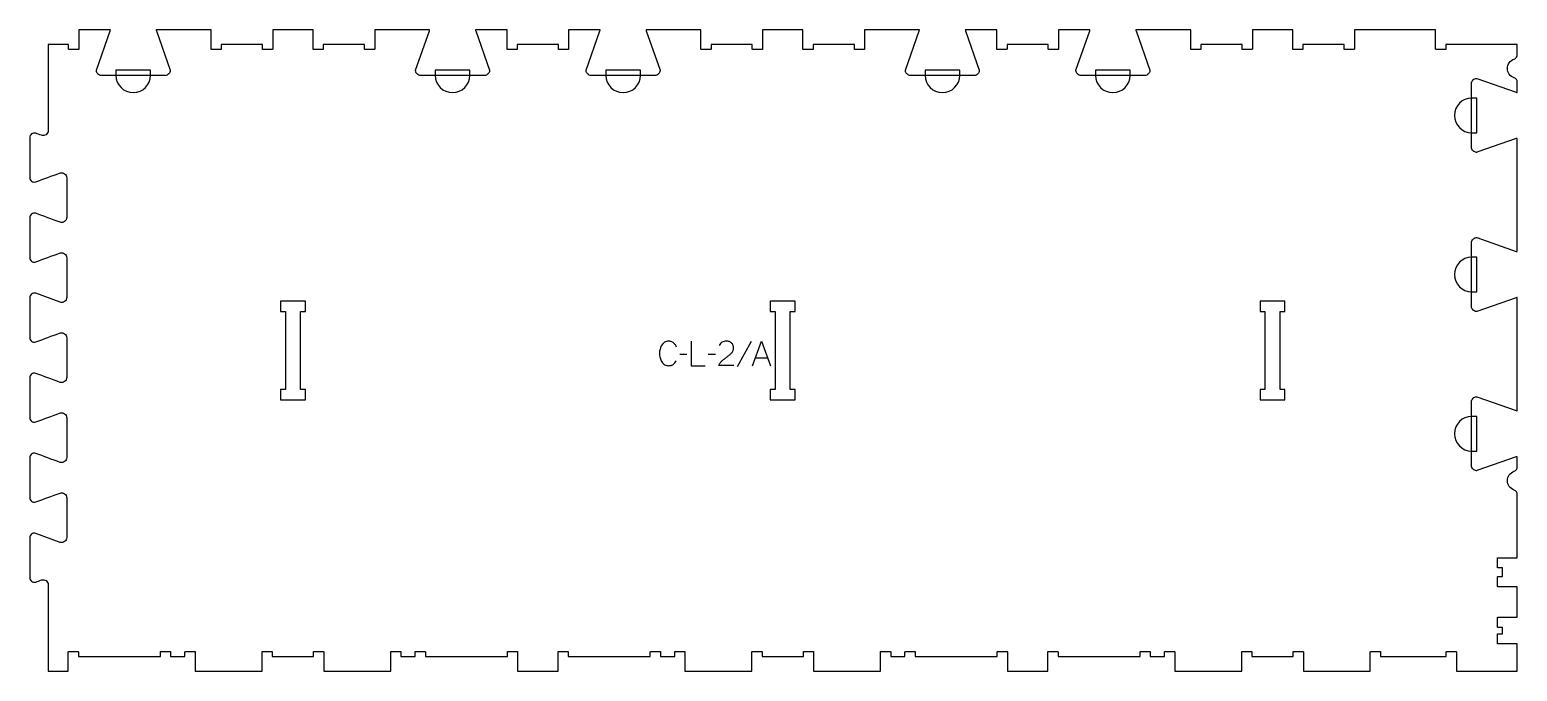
# Model space of a CAD drawing. Extents: x 0 to 1822, y 0 to 786.
import ezdxf

# ---------------------------------------------------------------- set-up
doc = ezdxf.new("R2010")
doc.units = 0
for name, color, linetype in [('1_ANYTOOL_1MMDEEP_LABELS_S', 2, 'CONTINUOUS'), ('3_ANYTOOL_CUTTHROUGH_INSID', 4, 'CONTINUOUS'), ('4_ANYTOOL_CUTTHROUGH_OUTSI', 5, 'CONTINUOUS'), ('5_ANYTOOL_HALF_MILL_9MM_IN', 3, 'CONTINUOUS')]:
    doc.layers.add(name, color=color, linetype=linetype)

msp = doc.modelspace()

# ---------------------------------------------------------------- linework, layer by layer
at = {"layer": '1_ANYTOOL_1MMDEEP_LABELS_S'}
for p, q in [((883.750427, 403.683012), (866.564713, 372.911584)), ((805.064713, 388.040155), (796.278999, 387.954441)), ((839.950427, 388.040155), (831.164713, 387.954441)), ((888.936142, 383.711584), (903.850427, 383.711584))]:
    msp.add_line(p, q, dxfattribs=at)
for points in [[(792.421856, 396.654441, 0.059291), (790.885695, 399.583858, 0.066881), (788.671856, 402.033012, 0.04529), (787.35487, 402.95689, 0.046757), (785.891499, 403.624084, 0.04633), (784.251587, 404.028415, 0.037303), (782.564713, 404.154441, 0.054828), (780.059073, 403.878856, 0.073548), (777.716499, 402.981227, 0.073729), (775.747177, 401.452994, 0.056205), (774.228999, 399.461584, 0.033355), (773.00783, 397.071708, 0.034965), (772.123642, 394.53837, 0.034911), (771.593614, 391.870363, 0.031589), (771.421856, 389.154441, 0.032085), (771.596359, 386.437812, 0.035383), (772.134356, 383.770512, 0.035431), (773.032845, 381.235355, 0.033598), (774.271856, 378.847298, 0.058628), (775.834057, 376.846413, 0.073381), (777.855785, 375.327655, 0.072539), (780.301758, 374.426601, 0.05208), (782.90757, 374.154441, 0.033243), (784.348945, 374.250377, 0.042283), (785.75757, 374.561584, 0.042766), (787.000267, 375.068673, 0.044269), (788.136142, 375.783012, 0.055485), (790.147937, 377.697913, 0.045948), (791.736142, 379.983012)], [(862.536142, 374.197298), (844.236142, 374.240155, -0.034491), (844.89892, 375.987487, -0.037732), (845.805785, 377.620512, -0.037744), (846.945079, 379.095149, -0.03482), (848.286142, 380.390155, -0.00859), (851.245367, 382.788738, -0.008791), (854.286142, 385.083012, 0.020588), (857.10543, 387.316455, 0.025206), (859.70757, 389.797298, 0.046908), (860.728165, 391.09854, 0.051091), (861.475427, 392.572298, 0.050722), (861.92416, 394.220473, 0.041139), (862.064713, 395.92587, 0.039396), (861.922068, 397.733455, 0.058519), (861.43257, 399.472298, 0.060358), (860.642013, 400.879414, 0.061397), (859.536142, 402.054441, 0.048006), (858.180185, 402.976401, 0.045901), (856.675427, 403.629441, 0.045216), (854.935366, 404.032001, 0.034258), (853.150427, 404.154441, 0.055622), (850.515857, 403.860454, 0.079896), (848.071856, 402.879441, 0.080617), (846.102469, 401.213741, 0.060287), (844.664713, 399.054441)]]:
    msp.add_lwpolyline(points, format="xyb", dxfattribs=at)
for points in [[(810.20757, 404.154441), (810.20757, 374.154441), (827.30757, 374.154441)], [(885.464713, 374.154441), (896.350427, 404.154441), (907.40757, 374.154441)]]:
    msp.add_lwpolyline(points, dxfattribs=at)
at = {"layer": '3_ANYTOOL_CUTTHROUGH_INSID'}
for points in [[(337.613183, 453), (307.113183, 453), (307.113183, 440.5), (313.113183, 440.5), (313.113183, 345), (307.113183, 345), (307.113183, 332.5), (337.613183, 332.5), (337.613183, 345), (331.613183, 345), (331.613183, 440.5), (337.613183, 440.5)], [(937.613183, 453), (907.113183, 453), (907.113183, 440.5), (913.113183, 440.5), (913.113183, 345), (907.113183, 345), (907.113183, 332.5), (937.613183, 332.5), (937.613183, 345), (931.613183, 345), (931.613183, 440.5), (937.613183, 440.5)], [(1537.613183, 453), (1507.113183, 453), (1507.113183, 440.5), (1513.113183, 440.5), (1513.113183, 345), (1507.113183, 345), (1507.113183, 332.5), (1537.613183, 332.5), (1537.613183, 345), (1531.613183, 345), (1531.613183, 440.5), (1537.613183, 440.5)]]:
    msp.add_lwpolyline(points, close=True, dxfattribs=at)
at = {"layer": '4_ANYTOOL_CUTTHROUGH_OUTSI'}
msp.add_lwpolyline([(1372.613183, 18), (1390.113183, 18), (1390.113183, 23.75, -0.414214), (1390.363183, 24), (1402.363183, 24, -0.414214), (1402.613183, 23.75), (1402.613183, 0), (1484.613183, 0), (1484.613183, 23.75, -0.414214), (1484.863183, 24), (1496.863183, 24, -0.414214), (1497.113183, 23.75), (1497.113183, 18), (1547.613183, 18), (1547.613183, 23.75, -0.414214), (1547.863183, 24), (1559.863183, 24, -0.414214), (1560.113183, 23.75), (1560.113183, 0), (1642.113183, 0), (1642.113183, 23.75, -0.414214), (1642.363183, 24), (1654.363183, 24, -0.414214), (1654.613183, 23.75), (1654.613183, 18), (1672.363183, 18), (1735.113183, 18), (1735.113183, 23.75, -0.414214), (1735.363183, 24), (1747.363183, 24, -0.414214), (1747.613183, 23.75), (1747.613183, 0), (1822.113183, 0), (1822.113183, 33.5), (1798.363183, 33.5, -0.414214), (1798.113183, 33.75), (1798.113183, 45.75, -0.414214), (1798.363183, 46), (1804.113183, 46), (1804.113183, 53.588), (1798.363183, 53.588, -0.414214), (1798.113183, 53.838), (1798.113183, 65.838, -0.414214), (1798.363183, 66.088), (1822.113183, 66.088), (1822.113183, 103.5), (1798.363183, 103.5, -0.414214), (1798.113183, 103.75), (1798.113183, 115.75, -0.414214), (1798.363183, 116), (1804.113183, 116), (1804.113183, 126.5), (1798.363183, 126.5, -0.414214), (1798.113183, 126.75), (1798.113183, 138.75, -0.414214), (1798.363183, 139), (1822.113183, 139), (1822.113183, 216.404437, 0.317837), (1818.27985, 221.825589, -0.707107), (1818.27985, 244.924411, 0.155096), (1821.058038, 247.025799, 0.155096), (1822.113183, 250.345563), (1822.113183, 262.744563, 0.061784), (1820.718313, 262.509569), (1772.445771, 245.614035, -0.084368), (1772.363183, 245.6, -0.414214), (1766.113183, 251.85), (1766.113183, 329.85, -0.414214), (1772.363183, 336.1, -0.084368), (1772.445771, 336.085965), (1820.729378, 319.186852, 0.0608), (1822.113183, 318.955521), (1822.113183, 457.644563, 0.061784), (1820.718313, 457.409569), (1772.445771, 440.514035, -0.084368), (1772.363183, 440.5, -0.414214), (1766.113183, 446.75), (1766.113183, 524.75, -0.414214), (1772.363183, 531, -0.084368), (1772.445771, 530.985965), (1820.729378, 514.086852, 0.0608), (1822.113183, 513.855521), (1822.113183, 652.544563, 0.061784), (1820.718313, 652.309569), (1772.445771, 635.414035, -0.084368), (1772.363183, 635.4, -0.414214), (1766.113183, 641.65), (1766.113183, 719.65, -0.414214), (1772.363183, 725.9, -0.084368), (1772.445771, 725.885965), (1820.729378, 708.986852, 0.0608), (1822.113183, 708.755521), (1822.113183, 721.154437, 0.317837), (1818.27985, 726.575589, -0.707107), (1818.27985, 749.674411, 0.155096), (1821.058038, 751.775799, 0.155096), (1822.113183, 755.095563), (1822.113183, 767.5), (1734.613183, 767.5), (1734.613183, 761.75, -0.414214), (1734.363183, 761.5), (1722.363183, 761.5, -0.414214), (1722.113183, 761.75), (1722.113183, 785.5), (1622.613183, 785.5), (1622.613183, 761.75, -0.414214), (1622.363183, 761.5), (1610.363183, 761.5, -0.414214), (1610.113183, 761.75), (1610.113183, 767.5), (1559.613183, 767.5), (1559.613183, 761.75, -0.414214), (1559.363183, 761.5), (1547.363183, 761.5, -0.414214), (1547.113183, 761.75), (1547.113183, 785.5), (1497.613183, 785.5), (1497.613183, 761.75, -0.414214), (1497.363183, 761.5), (1485.363183, 761.5, -0.414214), (1485.113183, 761.75), (1485.113183, 767.5), (1434.613183, 767.5), (1434.613183, 761.75, -0.414214), (1434.363183, 761.5), (1422.363183, 761.5, -0.414214), (1422.113183, 761.75), (1422.113183, 785.5), (1354.92162, 785.5, 0.061784), (1355.156615, 784.10513), (1372.052148, 735.832588, -0.084368), (1372.066183, 735.75, -0.414214), (1365.816183, 729.5), (1287.816183, 729.5, -0.414214), (1281.566183, 735.75, -0.084368), (1281.580219, 735.832588), (1298.479331, 784.116195, 0.0608), (1298.710662, 785.5), (1260.113183, 785.5), (1260.113183, 761.75, -0.414214), (1259.863183, 761.5), (1247.863183, 761.5, -0.414214), (1247.613183, 761.75), (1247.613183, 767.5), (1197.113183, 767.5), (1197.113183, 761.75, -0.414214), (1196.863183, 761.5), (1184.863183, 761.5, -0.414214), (1184.613183, 761.75), (1184.613183, 785.5), (1146.01562, 785.5, 0.061784), (1146.250615, 784.10513), (1163.146148, 735.832588, -0.084368), (1163.160183, 735.75, -0.414214), (1156.910183, 729.5), (1078.910183, 729.5, -0.414214), (1072.660183, 735.75, -0.084368), (1072.674219, 735.832588), (1089.573331, 784.116195, 0.0608), (1089.804662, 785.5), (1022.613183, 785.5), (1022.613183, 761.75, -0.414214), (1022.363183, 761.5), (1010.363183, 761.5, -0.414214), (1010.113183, 761.75), (1010.113183, 767.5), (959.613183, 767.5), (959.613183, 761.75, -0.414214), (959.363183, 761.5), (947.363183, 761.5, -0.414214), (947.113183, 761.75), (947.113183, 785.5), (897.613183, 785.5), (897.613183, 761.75, -0.414214), (897.363183, 761.5), (885.363183, 761.5, -0.414214), (885.113183, 761.75), (885.113183, 767.5), (834.613183, 767.5), (834.613183, 761.75, -0.414214), (834.363183, 761.5), (822.363183, 761.5, -0.414214), (822.113183, 761.75), (822.113183, 785.5), (754.92162, 785.5, 0.061784), (755.156615, 784.10513), (772.052148, 735.832588, -0.084368), (772.066183, 735.75, -0.414214), (765.816183, 729.5), (687.816183, 729.5, -0.414214), (681.566183, 735.75, -0.084368), (681.580219, 735.832588), (698.479331, 784.116195, 0.0608), (698.710662, 785.5), (660.113183, 785.5), (660.113183, 761.75, -0.414214), (659.863183, 761.5), (647.863183, 761.5, -0.414214), (647.613183, 761.75), (647.613183, 767.5), (597.113183, 767.5), (597.113183, 761.75, -0.414214), (596.863183, 761.5), (584.863183, 761.5, -0.414214), (584.613183, 761.75), (584.613183, 785.5), (546.01562, 785.5, 0.061784), (546.250615, 784.10513), (563.146148, 735.832588, -0.084368), (563.160183, 735.75, -0.414214), (556.910183, 729.5), (478.910183, 729.5, -0.414214), (472.660183, 735.75, -0.084368), (472.674219, 735.832588), (489.573331, 784.116195, 0.0608), (489.804662, 785.5), (422.613183, 785.5), (422.613183, 761.75, -0.414214), (422.363183, 761.5), (410.363183, 761.5, -0.414214), (410.113183, 761.75), (410.113183, 767.5), (359.613183, 767.5), (359.613183, 761.75, -0.414214), (359.363183, 761.5), (347.363183, 761.5, -0.414214), (347.113183, 761.75), (347.113183, 785.5), (297.613183, 785.5), (297.613183, 761.75, -0.414214), (297.363183, 761.5), (285.363183, 761.5, -0.414214), (285.113183, 761.75), (285.113183, 767.5), (234.613183, 767.5), (234.613183, 761.75, -0.414214), (234.363183, 761.5), (222.363183, 761.5, -0.414214), (222.113183, 761.75), (222.113183, 785.5), (154.921704, 785.5, 0.06141), (155.156615, 784.10513), (172.052148, 735.832588, -0.084368), (172.066183, 735.75, -0.414214), (165.816183, 729.5), (87.816183, 729.5, -0.414214), (81.566183, 735.75, -0.084368), (81.580219, 735.832588), (98.479331, 784.116195, 0.0608), (98.710662, 785.5), (60.113183, 785.5), (60.113183, 761.75, -0.414214), (59.863183, 761.5), (47.863183, 761.5, -0.414214), (47.613183, 761.75), (47.613183, 767.5), (22.613183, 767.5), (22.613183, 662.110322, -0.522086), (14.197522, 656.247523, 0.000017), (7.387389, 658.76285, 0.236338), (2.317649, 657.863832, 0.237079), (0, 653.250649), (0.000456, 604.744564, 0.237079), (2.318105, 600.131379, 0.237104), (7.402622, 599.23729, -0.000004), (37.163508, 610.23234, -0.015611), (37.17831, 610.237289, -0.237077), (42.704903, 609.265205, -0.237079), (45.224087, 604.250875), (45.224543, 555.744791, -0.237079), (42.705359, 550.730459, -0.237079), (37.178619, 549.758375, -0.015604), (37.163824, 549.763322, 0.000004), (7.387839, 560.762852, 0.236338), (2.318105, 559.863832, 0.237079), (0.000456, 555.250649), (0.000912, 506.744564, 0.237079), (2.318561, 502.131379, 0.237104), (7.403078, 501.23729, -0.000004), (37.163964, 512.23234, -0.015611), (37.178765, 512.237289, -0.237077), (42.705359, 511.265205, -0.237079), (45.224543, 506.250875), (45.224999, 457.74403, -0.237079), (42.705815, 452.729698, -0.237079), (37.179075, 451.757614, -0.015604), (37.164279, 451.762561), (7.388294, 462.762091, 0.236338), (2.318561, 461.863071, 0.237079), (0.000912, 457.249888), (0.001367, 408.743804, 0.237079), (2.319017, 404.130618, 0.237104), (7.403533, 403.23653, -0.000004), (37.16442, 414.231579, -0.015611), (37.179221, 414.236528, -0.237077), (42.705815, 413.264444, -0.237079), (45.224999, 408.250114), (45.225455, 359.74403, -0.237079), (42.706271, 354.729698, -0.237079), (37.17953, 353.757614, -0.015604), (37.164735, 353.762561, 0.000004), (7.38875, 364.762091, 0.236338), (2.319017, 363.863071, 0.237079), (0.001367, 359.249888), (0.001823, 310.743804, 0.237079), (2.319473, 306.130618, 0.237104), (7.403989, 305.23653, -0.000004), (37.164876, 316.231579, -0.015611), (37.179677, 316.236528, -0.237077), (42.706271, 315.264444, -0.237079), (45.225455, 310.250114), (45.22591, 261.74403, -0.237079), (42.706726, 256.729698, -0.237079), (37.179986, 255.757614, -0.015604), (37.165191, 255.762561, 0.000004), (7.389206, 266.762091, 0.236338), (2.319473, 265.863071, 0.237079), (0.001823, 261.249888), (0.002279, 212.743804, 0.237079), (2.319928, 208.130618, 0.237104), (7.404445, 207.23653, -0.000004), (37.165331, 218.231579, -0.015611), (37.180133, 218.236528, -0.237077), (42.706726, 217.264444, -0.237079), (45.22591, 212.250114), (45.226366, 163.74403, -0.237079), (42.707182, 158.729698, -0.237079), (37.180442, 157.757614, -0.015604), (37.165647, 157.762561), (7.389662, 168.762091, 0.236338), (2.319928, 167.863071, 0.237079), (0.002279, 163.249888), (0.002735, 114.743804, 0.237079), (2.320384, 110.130618, 0.237104), (7.404901, 109.23653, -0.000017), (14.197278, 111.746149, -0.522099), (22.613183, 105.88344), (22.613183, 0), (47.113183, 0), (47.113183, 23.75, -0.414214), (47.363183, 24), (59.363183, 24, -0.414214), (59.613183, 23.75), (59.613183, 18), (160.113183, 18), (160.113183, 23.75, -0.414214), (160.363183, 24), (172.363183, 24, -0.414214), (172.613183, 23.75), (172.613183, 18), (190.113183, 18), (190.113183, 23.75, -0.414214), (190.363183, 24), (202.363183, 24, -0.414214), (202.613183, 23.75), (202.613183, 0), (284.613183, 0), (284.613183, 23.75, -0.414214), (284.863183, 24), (296.863183, 24, -0.414214), (297.113183, 23.75), (297.113183, 18), (347.613183, 18), (347.613183, 23.75, -0.414214), (347.863183, 24), (359.863183, 24, -0.414214), (360.113183, 23.75), (360.113183, 0), (442.113183, 0), (442.113183, 23.75, -0.414214), (442.363183, 24), (454.363183, 24, -0.414214), (454.613183, 23.75), (454.613183, 18), (472.113183, 18), (472.113183, 23.75, -0.414214), (472.363183, 24), (484.363183, 24, -0.414214), (484.613183, 23.75), (484.613183, 18), (585.113183, 18), (585.113183, 23.75, -0.414214), (585.363183, 24), (597.363183, 24, -0.414214), (597.613183, 23.75), (597.613183, 0), (647.113183, 0), (647.113183, 23.75, -0.414214), (647.363183, 24), (659.363183, 24, -0.414214), (659.613183, 23.75), (659.613183, 18), (760.113183, 18), (760.113183, 23.75, -0.414214), (760.363183, 24), (772.363183, 24, -0.414214), (772.613183, 23.75), (772.613183, 18), (790.113183, 18), (790.113183, 23.75, -0.414214), (790.363183, 24), (802.363183, 24, -0.414214), (802.613183, 23.75), (802.613183, 0), (884.613183, 0), (884.613183, 23.75, -0.414214), (884.863183, 24), (896.863183, 24, -0.414214), (897.113183, 23.75), (897.113183, 18), (947.613183, 18), (947.613183, 23.75, -0.414214), (947.863183, 24), (959.863183, 24, -0.414214), (960.113183, 23.75), (960.113183, 0), (1042.113183, 0), (1042.113183, 23.75, -0.414214), (1042.363183, 24), (1054.363183, 24, -0.414214), (1054.613183, 23.75), (1054.613183, 18), (1072.113183, 18), (1072.113183, 23.75, -0.414214), (1072.363183, 24), (1084.363183, 24, -0.414214), (1084.613183, 23.75), (1084.613183, 18), (1185.113183, 18), (1185.113183, 23.75, -0.414214), (1185.363183, 24), (1197.363183, 24, -0.414214), (1197.613183, 23.75), (1197.613183, 0), (1247.113183, 0), (1247.113183, 23.75, -0.414214), (1247.363183, 24), (1259.363183, 24, -0.414214), (1259.613183, 23.75), (1259.613183, 18), (1360.113183, 18), (1360.113183, 23.75, -0.414214), (1360.363183, 24), (1372.363183, 24, -0.414214), (1372.613183, 23.75)], format="xyb", close=True, dxfattribs=at)
at = {"layer": '5_ANYTOOL_HALF_MILL_9MM_IN'}
for points in [[(105.566183, 730), (105.566183, 729.75, 1), (148.066183, 729.75), (148.066183, 736), (105.566183, 736)], [(496.660183, 729.75, 1), (539.160183, 729.75), (539.160183, 736), (496.660183, 736)], [(705.566183, 729.75, 1), (748.066183, 729.75), (748.066183, 736), (705.566183, 736)], [(1096.660183, 729.75, 1), (1139.160183, 729.75), (1139.160183, 736), (1096.660183, 736)], [(1305.566183, 729.75, 1), (1348.066183, 729.75), (1348.066183, 736), (1305.566183, 736)], [(1766.613183, 701.9), (1766.363183, 701.9, 1), (1766.363183, 659.4), (1772.613183, 659.4), (1772.613183, 701.9)], [(1766.613183, 507), (1766.363183, 507, 1), (1766.363183, 464.5), (1772.613183, 464.5), (1772.613183, 507)], [(1766.613183, 312.1), (1766.363183, 312.1, 1), (1766.363183, 269.6), (1772.613183, 269.6), (1772.613183, 312.1)]]:
    msp.add_lwpolyline(points, format="xyb", close=True, dxfattribs=at)

doc.saveas('drawing.dxf')
